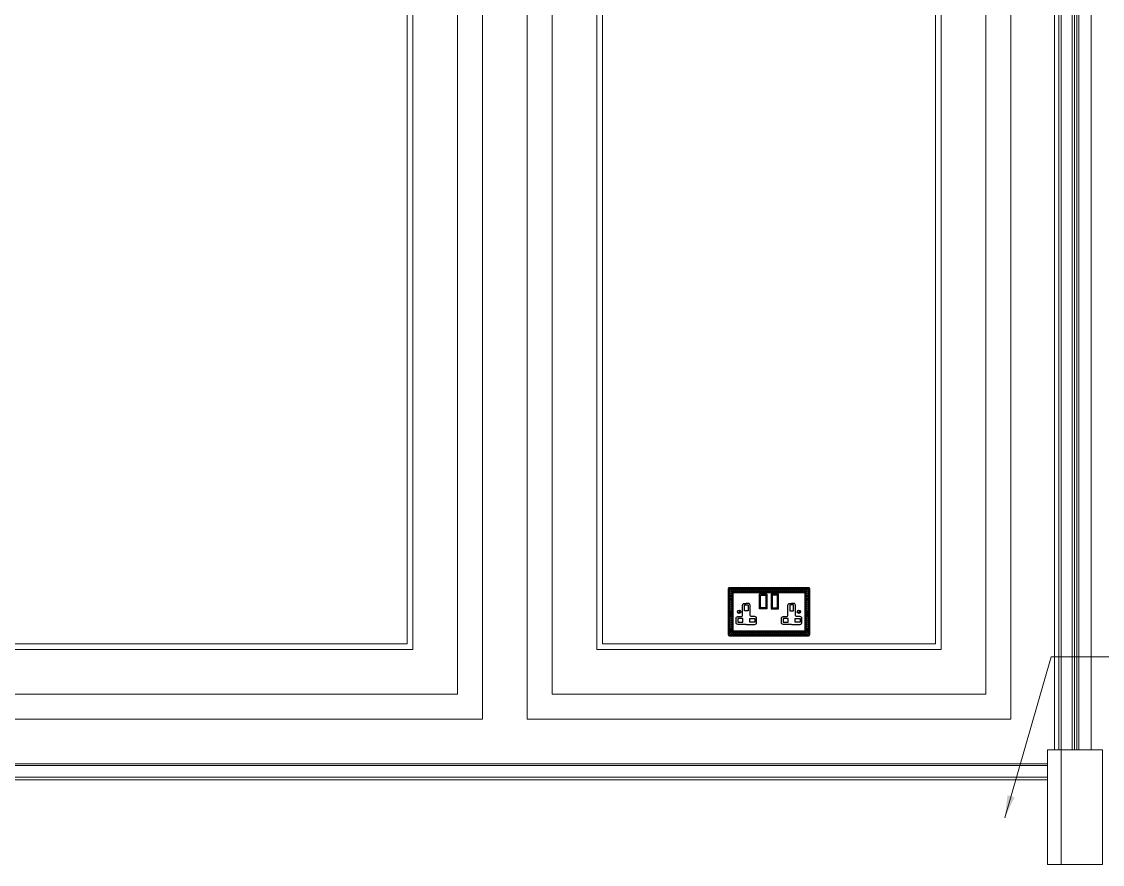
# Model space of a CAD drawing. Header units: inches. Extents: x -12478 to 399182, y -16583 to 525552.
# Drawn here: x 47402 to 49339, y 32934 to 34444 of the extents above; entities that cross this region are included whole.
import ezdxf

# ---------------------------------------------------------------- set-up
doc = ezdxf.new("R2010")
doc.units = ezdxf.units.IN
doc.header["$LTSCALE"] = 1000
doc.header["$MEASUREMENT"] = 0
doc.layers.add('GRC', color=41, linetype='Continuous', lineweight=0)
doc.layers.add('ID-NOTES', color=3, linetype='Continuous', lineweight=0)
doc.layers.add('Layer7', color=8, linetype='Continuous')
doc.layers.add('WOOD 01', color=34, linetype='Continuous')
doc.styles.add('ZZ-Dim All', font='romans.shx', dxfattribs={"width": 0.8})
doc.dimstyles.new('DIM 0200', dxfattribs={"dimscale": 200, "dimtxt": 1, "dimasz": 0.8, "dimexe": 0.5, "dimexo": 1, "dimgap": 0.4, "dimtad": 1, "dimdec": 0, "dimrnd": 10, "dimdsep": 46, "dimtxsty": 'ZZ-Dim All', "dimblk1": 'ARCHTICK', "dimblk2": 'ARCHTICK', "dimsah": 1, "dimcen": 1, "dimdle": 0.5, "dimclrd": 256, "dimclre": 256, "dimclrt": 256, "dimadec": 0, "dimazin": 2, "dimtfac": 1, "dimtdec": 0, "dimtix": 1, "dimtmove": 2, "dimatfit": 2, "dimfxl": 1, "dimfxlon": 1, "dimtolj": 1, "dimtzin": 0, "dimlwd": -1, "dimlwe": -1, "dimarcsym": 0})

# ---------------------------------------------------------------- blocks, each defined once
blk = doc.blocks.new('Wandsworth double socket')
at = {"layer": 'Layer7', "color": 1}
for p, q in [((4826.8, 1707.7), (4831.8, 1711)), ((4938.2, 1711.8), (4935, 1706.7))]:
    blk.add_line(p, q, dxfattribs=at)
for points in [[(4812, 1666.4), (4954, 1666.4, 0.414214), (4956, 1668.4), (4956, 1750.4, 0.414214), (4954, 1752.4), (4812, 1752.4, 0.414214), (4810, 1750.4), (4810, 1668.4, 0.414214)], [(4819, 1745.9), (4947, 1745.9, -0.414214), (4949, 1743.9), (4949, 1674.9, -0.414214), (4947, 1672.9), (4819, 1672.9, -0.414214), (4817, 1674.9), (4817, 1743.9, -0.414214)], [(4866.7, 1741.4), (4878.1, 1741.4, -0.414214), (4879.1, 1740.4), (4879.1, 1715.6, -0.414214), (4878.1, 1714.6), (4866.7, 1714.6, -0.414214), (4865.7, 1715.6), (4865.7, 1740.4, -0.414214)], [(4899.3, 1741.4), (4887.8, 1741.4, 0.414214), (4886.8, 1740.4), (4886.8, 1715.6, 0.414214), (4887.8, 1714.6), (4899.3, 1714.6, 0.414214), (4900.3, 1715.6), (4900.3, 1740.4, 0.414214)]]:
    blk.add_lwpolyline(points, format="xyb", close=True, dxfattribs=at)
for points in [[(4812, 1668.4), (4954, 1668.4), (4954, 1750.4), (4812, 1750.4)], [(4819, 1743.9), (4947, 1743.9), (4947, 1674.9), (4819, 1674.9)], [(4867.7, 1739.4), (4877.1, 1739.4), (4877.1, 1716.6), (4867.7, 1716.6)], [(4898.3, 1739.4), (4888.8, 1739.4), (4888.8, 1716.6), (4898.3, 1716.6)], [(4839.1, 1721.7), (4845.6, 1721.7), (4845.6, 1711.2), (4839.1, 1711.2)], [(4926.9, 1721.7), (4920.3, 1721.7), (4920.3, 1711.2), (4926.9, 1711.2)], [(4827.2, 1697.6), (4827.2, 1691), (4836.1, 1691), (4836.1, 1697.6)], [(4857.4, 1697.6), (4857.4, 1691), (4848.6, 1691), (4848.6, 1697.6)], [(4908.5, 1697.6), (4908.5, 1691), (4917.4, 1691), (4917.4, 1697.6)], [(4938.7, 1697.6), (4938.7, 1691), (4929.8, 1691), (4929.8, 1697.6)]]:
    blk.add_lwpolyline(points, close=True, dxfattribs=at)
for points in [[(4842.3, 1686.7), (4827.1, 1686.7, -0.414214), (4824.1, 1689.7), (4824.1, 1697.7, -0.414214), (4827.1, 1700.7), (4832.6, 1700.7, 0.414214), (4835.6, 1703.7), (4835.6, 1721.4, -0.414214), (4838.6, 1724.4), (4842.3, 1724.4)], [(4842.3, 1686.7), (4857.6, 1686.7, 0.414214), (4860.6, 1689.7), (4860.6, 1697.7, 0.414214), (4857.6, 1700.7), (4852, 1700.7, -0.414214), (4849, 1703.7), (4849, 1721.4, 0.414214), (4846, 1724.4), (4842.3, 1724.4)], [(4923.6, 1686.7), (4908.3, 1686.7, -0.414214), (4905.3, 1689.7), (4905.3, 1697.7, -0.414214), (4908.3, 1700.7), (4913.9, 1700.7, 0.414214), (4916.9, 1703.7), (4916.9, 1721.4, -0.414214), (4919.9, 1724.4), (4923.6, 1724.4)], [(4923.6, 1686.7), (4938.8, 1686.7, 0.414214), (4941.8, 1689.7), (4941.8, 1697.7, 0.414214), (4938.8, 1700.7), (4933.3, 1700.7, -0.414214), (4930.3, 1703.7), (4930.3, 1721.4, 0.414214), (4927.3, 1724.4), (4923.6, 1724.4)]]:
    blk.add_lwpolyline(points, format="xyb", dxfattribs=at)
for centre, radius in [((4814.5, 1748.1), 1.74), ((4814.5, 1744.6), 1.74), ((4818, 1748.1), 1.74), ((4821.5, 1748.1), 1.74), ((4825, 1748.1), 1.74), ((4828.5, 1748.1), 1.74), ((4832, 1748.1), 1.74), ((4835.5, 1748.1), 1.74), ((4839, 1748.1), 1.74), ((4842.6, 1748.1), 1.74), ((4846.1, 1748.1), 1.74), ((4849.6, 1748.1), 1.74), ((4853.1, 1748.1), 1.74), ((4856.6, 1748.1), 1.74), ((4860.1, 1748.1), 1.74), ((4863.6, 1748.1), 1.74), ((4867.1, 1748.1), 1.74), ((4870.7, 1748.1), 1.74), ((4874.2, 1748.1), 1.74), ((4877.7, 1748.1), 1.74), ((4881.2, 1748.1), 1.74), ((4884.7, 1748.1), 1.74), ((4888.2, 1748.1), 1.74), ((4891.7, 1748.1), 1.74), ((4895.3, 1748.1), 1.74), ((4898.8, 1748.1), 1.74), ((4902.3, 1748.1), 1.74), ((4905.8, 1748.1), 1.74), ((4909.3, 1748.1), 1.74), ((4912.8, 1748.1), 1.74), ((4916.3, 1748.1), 1.74), ((4919.8, 1748.1), 1.74), ((4923.4, 1748.1), 1.74), ((4926.9, 1748.1), 1.74), ((4930.4, 1748.1), 1.74), ((4933.9, 1748.1), 1.74), ((4937.4, 1748.1), 1.74), ((4940.9, 1748.1), 1.74), ((4944.4, 1748.1), 1.74), ((4947.9, 1748.1), 1.74), ((4951.5, 1748.1), 1.74), ((4951.5, 1744.6), 1.74), ((4814.5, 1741.1), 1.74), ((4814.5, 1737.6), 1.74), ((4814.5, 1734.1), 1.74), ((4814.5, 1730.5), 1.74), ((4814.5, 1727), 1.74), ((4814.5, 1723.5), 1.74), ((4951.5, 1741.1), 1.74), ((4951.5, 1737.6), 1.74), ((4951.5, 1734.1), 1.74), ((4951.5, 1730.5), 1.74), ((4951.5, 1727), 1.74), ((4951.5, 1723.5), 1.74), ((4814.5, 1720), 1.74), ((4814.5, 1716.5), 1.74), ((4814.5, 1713), 1.74), ((4814.5, 1709.5), 1.74), ((4814.5, 1706), 1.74), ((4829.3, 1709.4), 3), ((4936.7, 1709.4), 3), ((4951.5, 1720), 1.74), ((4951.5, 1716.5), 1.74), ((4951.5, 1713), 1.74), ((4951.5, 1709.5), 1.74), ((4951.5, 1706), 1.74), ((4814.5, 1702.4), 1.74), ((4814.5, 1698.9), 1.74), ((4814.5, 1695.4), 1.74), ((4814.5, 1691.9), 1.74), ((4814.5, 1688.4), 1.74), ((4814.5, 1684.9), 1.74), ((4951.5, 1702.4), 1.74), ((4951.5, 1698.9), 1.74), ((4951.5, 1695.4), 1.74), ((4951.5, 1691.9), 1.74), ((4951.5, 1688.4), 1.74), ((4951.5, 1684.9), 1.74), ((4814.5, 1681.4), 1.74), ((4814.5, 1677.9), 1.74), ((4814.5, 1674.3), 1.74), ((4814.5, 1670.6), 1.74), ((4818, 1670.6), 1.74), ((4821.5, 1670.6), 1.74), ((4825, 1670.6), 1.74), ((4828.5, 1670.6), 1.74), ((4832, 1670.6), 1.74), ((4835.5, 1670.6), 1.74), ((4839, 1670.6), 1.74), ((4842.6, 1670.6), 1.74), ((4846.1, 1670.6), 1.74), ((4849.6, 1670.6), 1.74), ((4853.1, 1670.6), 1.74), ((4856.6, 1670.6), 1.74), ((4860.1, 1670.6), 1.74), ((4863.6, 1670.6), 1.74), ((4867.1, 1670.6), 1.74), ((4870.7, 1670.6), 1.74), ((4874.2, 1670.6), 1.74), ((4877.7, 1670.6), 1.74), ((4881.2, 1670.6), 1.74), ((4884.7, 1670.6), 1.74), ((4888.2, 1670.6), 1.74), ((4891.7, 1670.6), 1.74), ((4895.3, 1670.6), 1.74), ((4898.8, 1670.6), 1.74), ((4902.3, 1670.6), 1.74), ((4905.8, 1670.6), 1.74), ((4909.3, 1670.6), 1.74), ((4912.8, 1670.6), 1.74), ((4916.3, 1670.6), 1.74), ((4919.8, 1670.6), 1.74), ((4923.4, 1670.6), 1.74), ((4926.9, 1670.6), 1.74), ((4930.4, 1670.6), 1.74), ((4933.9, 1670.6), 1.74), ((4937.4, 1670.6), 1.74), ((4940.9, 1670.6), 1.74), ((4944.4, 1670.6), 1.74), ((4947.9, 1670.6), 1.74), ((4951.5, 1681.4), 1.74), ((4951.5, 1677.9), 1.74), ((4951.5, 1674.3), 1.74), ((4951.5, 1670.6), 1.74)]:
    blk.add_circle(centre, radius, dxfattribs=at)
blk = doc.blocks.new('_ARCHTICK')
at = {"color": 0, "linetype": 'ByBlock', "const_width": 0.15}
blk.add_lwpolyline([(-0.5, -0.5), (0.5, 0.5)], dxfattribs=at)

msp = doc.modelspace()

# ---------------------------------------------------------------- linework, layer by layer
at = {"layer": 'GRC', "lineweight": 0, "elevation": 0}
for points in [[(48228.3, 35978.9), (45951.7, 35978.9), (45951.7, 33193.9), (48228.3, 33193.9)], [(49175, 35978.9), (48308.3, 35978.9), (48308.3, 33193.9), (49175, 33193.9)], [(48183.3, 35933.9), (45996.7, 35933.9), (45996.7, 33238.9), (48183.3, 33238.9)], [(49130, 35933.9), (48353.3, 35933.9), (48353.3, 33238.9), (49130, 33238.9)], [(48103.3, 35853.9), (46076.7, 35853.9), (46076.7, 33318.9), (48103.3, 33318.9)], [(49050, 35853.9), (48433.3, 35853.9), (48433.3, 33318.9), (49050, 33318.9)], [(48093.3, 35843.9), (46086.7, 35843.9), (46086.7, 33328.9), (48093.3, 33328.9)], [(49040, 35843.9), (48443.3, 35843.9), (48443.3, 33328.9), (49040, 33328.9)]]:
    msp.add_lwpolyline(points, close=True, dxfattribs=at)
at = {"layer": 'WOOD 01', "lineweight": 0, "ltscale": 500}
for p, q in [((49253.3, 36008.9, 0), (49253.3, 33138.9, 0)), ((49261, 35962.9, 0), (49261, 33138.9, 0)), ((49265, 35958.9, 0), (49265, 32933.9, 0)), ((49285, 35958.9, 0), (49285, 33138.9, 0)), ((49289.1, 35937.6, 0), (49289.1, 33138.9, 0)), ((49293.1, 35937.6, 0), (49293.1, 33138.9, 0)), ((49297.1, 35929.6, 0), (49297.1, 33138.9, 0)), ((49319.1, 35929.6, 0), (49319.1, 33138.9, 0)), ((49241, 33113.9, 0), (44935, 33113.9, 0)), ((49241, 33110.9, 0), (44935, 33110.9, 0)), ((49241, 33090.1, 0), (44935, 33090.1, 0)), ((49241, 33085.3, 0), (44935, 33085.3, 0))]:
    msp.add_line(p, q, dxfattribs=at)
at = {"layer": 'WOOD 01', "lineweight": 0, "ltscale": 500, "elevation": 0}
for points in [[(49339.1, 33138.9), (49241, 33138.9), (49241, 32933.9), (49339.1, 32933.9)], [(49265, 32933.9), (49241, 32933.9), (49241, 33138.9), (49265, 33138.9)]]:
    msp.add_lwpolyline(points, close=True, dxfattribs=at)

# ---------------------------------------------------------------- block references
msp.add_blockref('Wandsworth double socket', (43858.7, 31677.2, 0))

# ---------------------------------------------------------------- leaders
at = {"layer": 'ID-NOTES'}
msp.add_leader([(49164.3, 33017.5, 375.8), (49247.3, 33306.1, 375.8), (50439.9, 33306.1, 375.8)], dimstyle='DIM 0200', override={"dimasz": 0.2, "dimtad": 0, "dimclrd": 8}, dxfattribs=at)

doc.saveas('drawing.dxf')
